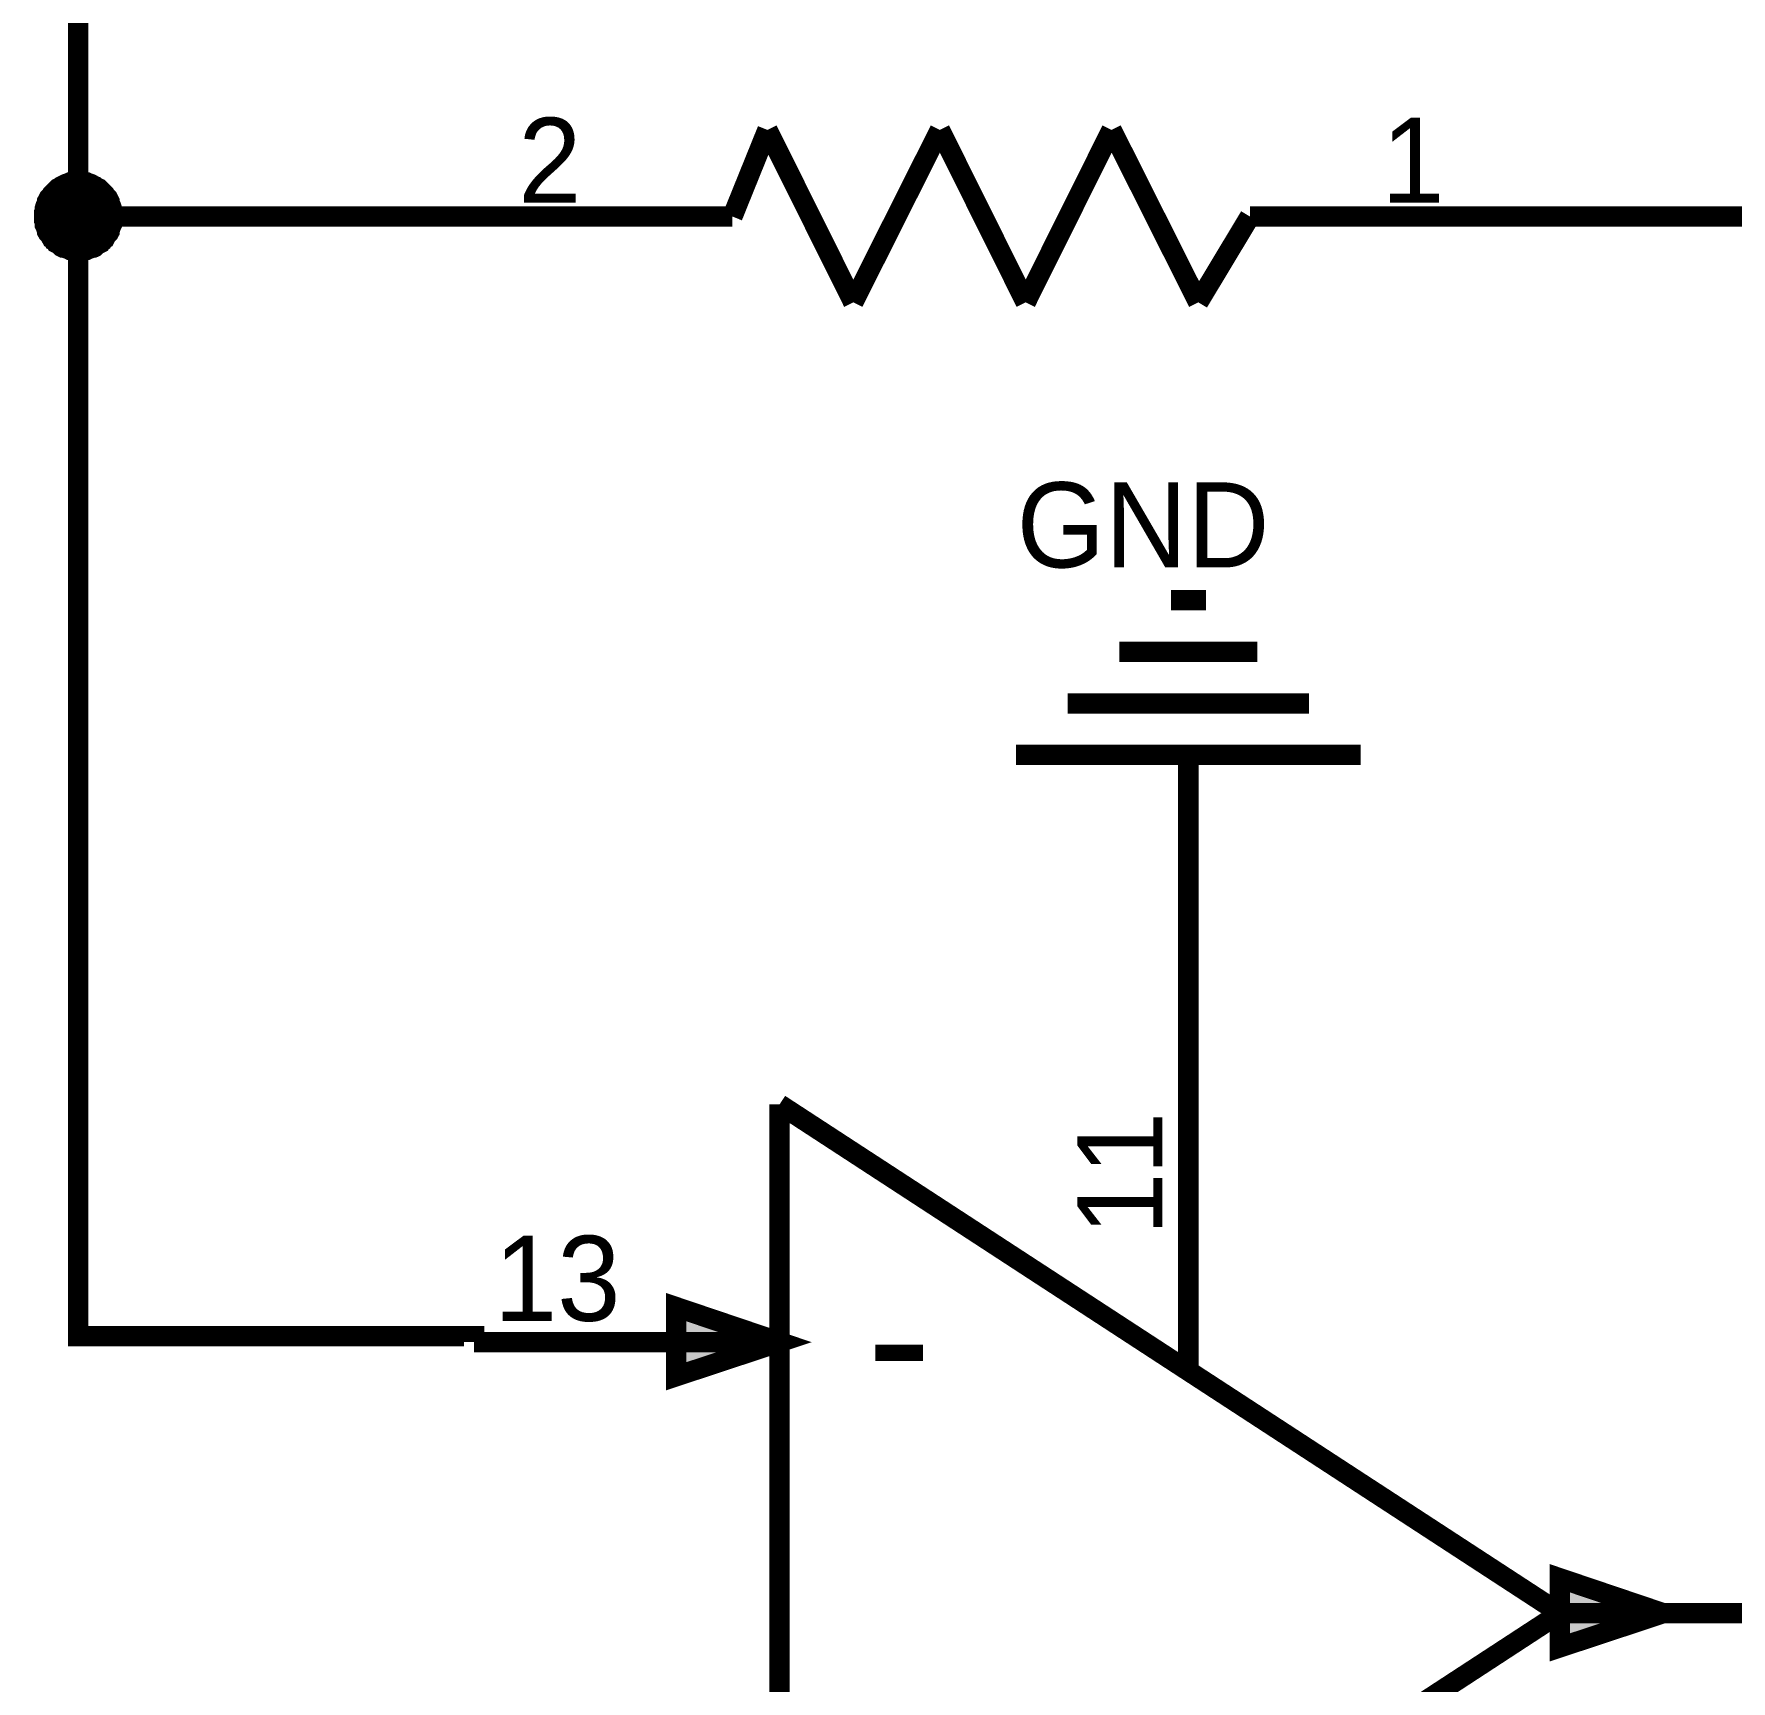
# Model space of a CAD drawing. Header units: millimetres. Extents: x 0 to 800, y 0 to 567.
# Drawn here: x 213.99 to 239, y 421.88 to 446.17 of the extents above; entities that cross this region are included whole.
import ezdxf

# ---------------------------------------------------------------- set-up
doc = ezdxf.new("R2010")
doc.units = ezdxf.units.MM
doc.layers.add('Sheet', color=255, linetype='Continuous')

msp = doc.modelspace()

# ---------------------------------------------------------------- linework, layer by layer
at = {"layer": 'Sheet'}
for points, const_width in [([(220.475, 426.876), (220.475, 426.965), (214.64, 426.965), (214.64, 443.473), (214.64, 494.71)], 0.3), ([(224.799, 444.75), (224.283, 443.473)], 0.3), ([(226.064, 442.208), (224.799, 444.75)], 0.3), ([(227.341, 444.75), (226.064, 442.208)], 0.3), ([(228.606, 442.208), (227.341, 444.75)], 0.3), ([(229.872, 444.75), (228.606, 442.208)], 0.3), ([(231.149, 442.208), (229.872, 444.75)], 0.3), ([(214.137, 443.473), (214.137, 443.496), (214.137, 443.529), (214.148, 443.552), (214.148, 443.574), (214.148, 443.596), (214.159, 443.63), (214.17, 443.652), (214.181, 443.675), (214.181, 443.697), (214.193, 443.72), (214.204, 443.742), (214.226, 443.764), (214.237, 443.776), (214.249, 443.798), (214.271, 443.82), (214.282, 443.832), (214.305, 443.854), (214.316, 443.865), (214.338, 443.888), (214.36, 443.899), (214.383, 443.91), (214.394, 443.921), (214.416, 443.932), (214.439, 443.944), (214.461, 443.955), (214.495, 443.966), (214.517, 443.977), (214.54, 443.977), (214.562, 443.977), (214.584, 443.988), (214.618, 443.988), (214.64, 443.988)], 0.3), ([(214.137, 443.473), (214.137, 443.496), (214.137, 443.529), (214.148, 443.552), (214.148, 443.574), (214.148, 443.596), (214.159, 443.63), (214.17, 443.652), (214.181, 443.675), (214.181, 443.697), (214.193, 443.72), (214.204, 443.742), (214.226, 443.764), (214.237, 443.776), (214.249, 443.798), (214.271, 443.82), (214.282, 443.832), (214.305, 443.854), (214.316, 443.865), (214.338, 443.888), (214.36, 443.899), (214.383, 443.91), (214.394, 443.921), (214.416, 443.932), (214.439, 443.944), (214.461, 443.955), (214.495, 443.966), (214.517, 443.977), (214.54, 443.977), (214.562, 443.977), (214.584, 443.988), (214.618, 443.988), (214.64, 443.988)], 0.3), ([(214.137, 443.473), (214.137, 443.496), (214.137, 443.529), (214.148, 443.552), (214.148, 443.574), (214.148, 443.596), (214.159, 443.63), (214.17, 443.652), (214.181, 443.675), (214.181, 443.697), (214.193, 443.72), (214.204, 443.742), (214.226, 443.764), (214.237, 443.776), (214.249, 443.798), (214.271, 443.82), (214.282, 443.832), (214.305, 443.854), (214.316, 443.865), (214.338, 443.888), (214.36, 443.899), (214.383, 443.91), (214.394, 443.921), (214.416, 443.932), (214.439, 443.944), (214.461, 443.955), (214.495, 443.966), (214.517, 443.977), (214.54, 443.977), (214.562, 443.977), (214.584, 443.988), (214.618, 443.988), (214.64, 443.988)], 0.3), ([(214.137, 443.473), (214.137, 443.496), (214.137, 443.529), (214.148, 443.552), (214.148, 443.574), (214.148, 443.596), (214.159, 443.63), (214.17, 443.652), (214.181, 443.675), (214.181, 443.697), (214.193, 443.72), (214.204, 443.742), (214.226, 443.764), (214.237, 443.776), (214.249, 443.798), (214.271, 443.82), (214.282, 443.832), (214.305, 443.854), (214.316, 443.865), (214.338, 443.888), (214.36, 443.899), (214.383, 443.91), (214.394, 443.921), (214.416, 443.932), (214.439, 443.944), (214.461, 443.955), (214.495, 443.966), (214.517, 443.977), (214.54, 443.977), (214.562, 443.977), (214.584, 443.988), (214.618, 443.988), (214.64, 443.988)], 0.3), ([(214.64, 443.988), (214.64, 443.988)], 0.3), ([(214.64, 443.988), (214.663, 443.988), (214.696, 443.988), (214.719, 443.977), (214.741, 443.977), (214.764, 443.977), (214.786, 443.966), (214.82, 443.955), (214.842, 443.944), (214.864, 443.932), (214.887, 443.921), (214.898, 443.91), (214.92, 443.899), (214.943, 443.888), (214.965, 443.865), (214.976, 443.854), (214.999, 443.832), (215.01, 443.82), (215.032, 443.798), (215.044, 443.776), (215.055, 443.764), (215.077, 443.742), (215.088, 443.72), (215.1, 443.697), (215.1, 443.675), (215.111, 443.652), (215.122, 443.63), (215.133, 443.596), (215.133, 443.574), (215.133, 443.552), (215.144, 443.529), (215.144, 443.496), (215.144, 443.473)], 0.3), ([(214.64, 443.988), (214.64, 443.988)], 0.3), ([(214.64, 443.988), (214.663, 443.988), (214.696, 443.988), (214.719, 443.977), (214.741, 443.977), (214.764, 443.977), (214.786, 443.966), (214.82, 443.955), (214.842, 443.944), (214.864, 443.932), (214.887, 443.921), (214.898, 443.91), (214.92, 443.899), (214.943, 443.888), (214.965, 443.865), (214.976, 443.854), (214.999, 443.832), (215.01, 443.82), (215.032, 443.798), (215.044, 443.776), (215.055, 443.764), (215.077, 443.742), (215.088, 443.72), (215.1, 443.697), (215.1, 443.675), (215.111, 443.652), (215.122, 443.63), (215.133, 443.596), (215.133, 443.574), (215.133, 443.552), (215.144, 443.529), (215.144, 443.496), (215.144, 443.473)], 0.3), ([(214.64, 443.988), (214.64, 443.988)], 0.3), ([(214.64, 443.988), (214.663, 443.988), (214.696, 443.988), (214.719, 443.977), (214.741, 443.977), (214.764, 443.977), (214.786, 443.966), (214.82, 443.955), (214.842, 443.944), (214.864, 443.932), (214.887, 443.921), (214.898, 443.91), (214.92, 443.899), (214.943, 443.888), (214.965, 443.865), (214.976, 443.854), (214.999, 443.832), (215.01, 443.82), (215.032, 443.798), (215.044, 443.776), (215.055, 443.764), (215.077, 443.742), (215.088, 443.72), (215.1, 443.697), (215.1, 443.675), (215.111, 443.652), (215.122, 443.63), (215.133, 443.596), (215.133, 443.574), (215.133, 443.552), (215.144, 443.529), (215.144, 443.496), (215.144, 443.473)], 0.3), ([(214.64, 443.988), (214.64, 443.988)], 0.3), ([(214.64, 443.988), (214.663, 443.988), (214.696, 443.988), (214.719, 443.977), (214.741, 443.977), (214.764, 443.977), (214.786, 443.966), (214.82, 443.955), (214.842, 443.944), (214.864, 443.932), (214.887, 443.921), (214.898, 443.91), (214.92, 443.899), (214.943, 443.888), (214.965, 443.865), (214.976, 443.854), (214.999, 443.832), (215.01, 443.82), (215.032, 443.798), (215.044, 443.776), (215.055, 443.764), (215.077, 443.742), (215.088, 443.72), (215.1, 443.697), (215.1, 443.675), (215.111, 443.652), (215.122, 443.63), (215.133, 443.596), (215.133, 443.574), (215.133, 443.552), (215.144, 443.529), (215.144, 443.496), (215.144, 443.473)], 0.3), ([(214.137, 443.473), (214.137, 443.496), (214.137, 443.529), (214.148, 443.552), (214.148, 443.574), (214.148, 443.596), (214.159, 443.63), (214.17, 443.652), (214.181, 443.675), (214.181, 443.697), (214.193, 443.72), (214.204, 443.742), (214.226, 443.764), (214.237, 443.776), (214.249, 443.798), (214.271, 443.82), (214.282, 443.832), (214.305, 443.854), (214.316, 443.865), (214.338, 443.888), (214.36, 443.899), (214.383, 443.91), (214.394, 443.921), (214.416, 443.932), (214.439, 443.944), (214.461, 443.955), (214.495, 443.966), (214.517, 443.977), (214.54, 443.977), (214.562, 443.977), (214.584, 443.988), (214.618, 443.988), (214.64, 443.988)], 0.0991), ([(214.137, 443.473), (214.137, 443.496), (214.137, 443.529), (214.148, 443.552), (214.148, 443.574), (214.148, 443.596), (214.159, 443.63), (214.17, 443.652), (214.181, 443.675), (214.181, 443.697), (214.193, 443.72), (214.204, 443.742), (214.226, 443.764), (214.237, 443.776), (214.249, 443.798), (214.271, 443.82), (214.282, 443.832), (214.305, 443.854), (214.316, 443.865), (214.338, 443.888), (214.36, 443.899), (214.383, 443.91), (214.394, 443.921), (214.416, 443.932), (214.439, 443.944), (214.461, 443.955), (214.495, 443.966), (214.517, 443.977), (214.54, 443.977), (214.562, 443.977), (214.584, 443.988), (214.618, 443.988), (214.64, 443.988)], 0.0991), ([(214.137, 443.473), (214.137, 443.496), (214.137, 443.529), (214.148, 443.552), (214.148, 443.574), (214.148, 443.596), (214.159, 443.63), (214.17, 443.652), (214.181, 443.675), (214.181, 443.697), (214.193, 443.72), (214.204, 443.742), (214.226, 443.764), (214.237, 443.776), (214.249, 443.798), (214.271, 443.82), (214.282, 443.832), (214.305, 443.854), (214.316, 443.865), (214.338, 443.888), (214.36, 443.899), (214.383, 443.91), (214.394, 443.921), (214.416, 443.932), (214.439, 443.944), (214.461, 443.955), (214.495, 443.966), (214.517, 443.977), (214.54, 443.977), (214.562, 443.977), (214.584, 443.988), (214.618, 443.988), (214.64, 443.988)], 0.0991), ([(214.137, 443.473), (214.137, 443.496), (214.137, 443.529), (214.148, 443.552), (214.148, 443.574), (214.148, 443.596), (214.159, 443.63), (214.17, 443.652), (214.181, 443.675), (214.181, 443.697), (214.193, 443.72), (214.204, 443.742), (214.226, 443.764), (214.237, 443.776), (214.249, 443.798), (214.271, 443.82), (214.282, 443.832), (214.305, 443.854), (214.316, 443.865), (214.338, 443.888), (214.36, 443.899), (214.383, 443.91), (214.394, 443.921), (214.416, 443.932), (214.439, 443.944), (214.461, 443.955), (214.495, 443.966), (214.517, 443.977), (214.54, 443.977), (214.562, 443.977), (214.584, 443.988), (214.618, 443.988), (214.64, 443.988)], 0.0991), ([(214.64, 443.988), (214.64, 443.988)], 0.0991), ([(214.64, 443.988), (214.663, 443.988), (214.696, 443.988), (214.719, 443.977), (214.741, 443.977), (214.764, 443.977), (214.786, 443.966), (214.82, 443.955), (214.842, 443.944), (214.864, 443.932), (214.887, 443.921), (214.898, 443.91), (214.92, 443.899), (214.943, 443.888), (214.965, 443.865), (214.976, 443.854), (214.999, 443.832), (215.01, 443.82), (215.032, 443.798), (215.044, 443.776), (215.055, 443.764), (215.077, 443.742), (215.088, 443.72), (215.1, 443.697), (215.1, 443.675), (215.111, 443.652), (215.122, 443.63), (215.133, 443.596), (215.133, 443.574), (215.133, 443.552), (215.144, 443.529), (215.144, 443.496), (215.144, 443.473)], 0.0991), ([(214.64, 443.988), (214.64, 443.988)], 0.0991), ([(214.64, 443.988), (214.663, 443.988), (214.696, 443.988), (214.719, 443.977), (214.741, 443.977), (214.764, 443.977), (214.786, 443.966), (214.82, 443.955), (214.842, 443.944), (214.864, 443.932), (214.887, 443.921), (214.898, 443.91), (214.92, 443.899), (214.943, 443.888), (214.965, 443.865), (214.976, 443.854), (214.999, 443.832), (215.01, 443.82), (215.032, 443.798), (215.044, 443.776), (215.055, 443.764), (215.077, 443.742), (215.088, 443.72), (215.1, 443.697), (215.1, 443.675), (215.111, 443.652), (215.122, 443.63), (215.133, 443.596), (215.133, 443.574), (215.133, 443.552), (215.144, 443.529), (215.144, 443.496), (215.144, 443.473)], 0.0991), ([(214.64, 443.988), (214.64, 443.988)], 0.0991), ([(214.64, 443.988), (214.663, 443.988), (214.696, 443.988), (214.719, 443.977), (214.741, 443.977), (214.764, 443.977), (214.786, 443.966), (214.82, 443.955), (214.842, 443.944), (214.864, 443.932), (214.887, 443.921), (214.898, 443.91), (214.92, 443.899), (214.943, 443.888), (214.965, 443.865), (214.976, 443.854), (214.999, 443.832), (215.01, 443.82), (215.032, 443.798), (215.044, 443.776), (215.055, 443.764), (215.077, 443.742), (215.088, 443.72), (215.1, 443.697), (215.1, 443.675), (215.111, 443.652), (215.122, 443.63), (215.133, 443.596), (215.133, 443.574), (215.133, 443.552), (215.144, 443.529), (215.144, 443.496), (215.144, 443.473)], 0.0991), ([(214.64, 443.988), (214.64, 443.988)], 0.0991), ([(214.64, 443.988), (214.663, 443.988), (214.696, 443.988), (214.719, 443.977), (214.741, 443.977), (214.764, 443.977), (214.786, 443.966), (214.82, 443.955), (214.842, 443.944), (214.864, 443.932), (214.887, 443.921), (214.898, 443.91), (214.92, 443.899), (214.943, 443.888), (214.965, 443.865), (214.976, 443.854), (214.999, 443.832), (215.01, 443.82), (215.032, 443.798), (215.044, 443.776), (215.055, 443.764), (215.077, 443.742), (215.088, 443.72), (215.1, 443.697), (215.1, 443.675), (215.111, 443.652), (215.122, 443.63), (215.133, 443.596), (215.133, 443.574), (215.133, 443.552), (215.144, 443.529), (215.144, 443.496), (215.144, 443.473)], 0.0991), ([(214.64, 442.969), (214.618, 442.969), (214.584, 442.969), (214.562, 442.98), (214.54, 442.98), (214.517, 442.98), (214.495, 442.992), (214.461, 443.003), (214.439, 443.014), (214.416, 443.014), (214.394, 443.025), (214.383, 443.036), (214.36, 443.059), (214.338, 443.07), (214.316, 443.081), (214.305, 443.104), (214.282, 443.115), (214.271, 443.137), (214.249, 443.148), (214.237, 443.171), (214.226, 443.193), (214.204, 443.216), (214.193, 443.227), (214.181, 443.249), (214.181, 443.272), (214.17, 443.294), (214.159, 443.328), (214.148, 443.35), (214.148, 443.372), (214.148, 443.395), (214.137, 443.417), (214.137, 443.451), (214.137, 443.473)], 0.3), ([(214.137, 443.473), (214.137, 443.473)], 0.3), ([(214.64, 442.969), (214.618, 442.969), (214.584, 442.969), (214.562, 442.98), (214.54, 442.98), (214.517, 442.98), (214.495, 442.992), (214.461, 443.003), (214.439, 443.014), (214.416, 443.014), (214.394, 443.025), (214.383, 443.036), (214.36, 443.059), (214.338, 443.07), (214.316, 443.081), (214.305, 443.104), (214.282, 443.115), (214.271, 443.137), (214.249, 443.148), (214.237, 443.171), (214.226, 443.193), (214.204, 443.216), (214.193, 443.227), (214.181, 443.249), (214.181, 443.272), (214.17, 443.294), (214.159, 443.328), (214.148, 443.35), (214.148, 443.372), (214.148, 443.395), (214.137, 443.417), (214.137, 443.451), (214.137, 443.473)], 0.3), ([(214.137, 443.473), (214.137, 443.473)], 0.3), ([(214.64, 442.969), (214.618, 442.969), (214.584, 442.969), (214.562, 442.98), (214.54, 442.98), (214.517, 442.98), (214.495, 442.992), (214.461, 443.003), (214.439, 443.014), (214.416, 443.014), (214.394, 443.025), (214.383, 443.036), (214.36, 443.059), (214.338, 443.07), (214.316, 443.081), (214.305, 443.104), (214.282, 443.115), (214.271, 443.137), (214.249, 443.148), (214.237, 443.171), (214.226, 443.193), (214.204, 443.216), (214.193, 443.227), (214.181, 443.249), (214.181, 443.272), (214.17, 443.294), (214.159, 443.328), (214.148, 443.35), (214.148, 443.372), (214.148, 443.395), (214.137, 443.417), (214.137, 443.451), (214.137, 443.473)], 0.3), ([(214.137, 443.473), (214.137, 443.473)], 0.3), ([(214.64, 442.969), (214.618, 442.969), (214.584, 442.969), (214.562, 442.98), (214.54, 442.98), (214.517, 442.98), (214.495, 442.992), (214.461, 443.003), (214.439, 443.014), (214.416, 443.014), (214.394, 443.025), (214.383, 443.036), (214.36, 443.059), (214.338, 443.07), (214.316, 443.081), (214.305, 443.104), (214.282, 443.115), (214.271, 443.137), (214.249, 443.148), (214.237, 443.171), (214.226, 443.193), (214.204, 443.216), (214.193, 443.227), (214.181, 443.249), (214.181, 443.272), (214.17, 443.294), (214.159, 443.328), (214.148, 443.35), (214.148, 443.372), (214.148, 443.395), (214.137, 443.417), (214.137, 443.451), (214.137, 443.473)], 0.3), ([(214.137, 443.473), (214.137, 443.473)], 0.3), ([(219.21, 443.473), (214.64, 443.473)], 0.3), ([(215.144, 443.473), (215.144, 443.451), (215.144, 443.417), (215.133, 443.395), (215.133, 443.372), (215.133, 443.35), (215.122, 443.328), (215.111, 443.294), (215.1, 443.272), (215.1, 443.249), (215.088, 443.227), (215.077, 443.216), (215.055, 443.193), (215.044, 443.171), (215.032, 443.148), (215.01, 443.137), (214.999, 443.115), (214.976, 443.104), (214.965, 443.081), (214.943, 443.07), (214.92, 443.059), (214.898, 443.036), (214.887, 443.025), (214.864, 443.014), (214.842, 443.014), (214.82, 443.003), (214.786, 442.992), (214.764, 442.98), (214.741, 442.98), (214.719, 442.98), (214.696, 442.969), (214.663, 442.969), (214.64, 442.969)], 0.3), ([(215.144, 443.473), (215.144, 443.451), (215.144, 443.417), (215.133, 443.395), (215.133, 443.372), (215.133, 443.35), (215.122, 443.328), (215.111, 443.294), (215.1, 443.272), (215.1, 443.249), (215.088, 443.227), (215.077, 443.216), (215.055, 443.193), (215.044, 443.171), (215.032, 443.148), (215.01, 443.137), (214.999, 443.115), (214.976, 443.104), (214.965, 443.081), (214.943, 443.07), (214.92, 443.059), (214.898, 443.036), (214.887, 443.025), (214.864, 443.014), (214.842, 443.014), (214.82, 443.003), (214.786, 442.992), (214.764, 442.98), (214.741, 442.98), (214.719, 442.98), (214.696, 442.969), (214.663, 442.969), (214.64, 442.969)], 0.3), ([(215.144, 443.473), (215.144, 443.451), (215.144, 443.417), (215.133, 443.395), (215.133, 443.372), (215.133, 443.35), (215.122, 443.328), (215.111, 443.294), (215.1, 443.272), (215.1, 443.249), (215.088, 443.227), (215.077, 443.216), (215.055, 443.193), (215.044, 443.171), (215.032, 443.148), (215.01, 443.137), (214.999, 443.115), (214.976, 443.104), (214.965, 443.081), (214.943, 443.07), (214.92, 443.059), (214.898, 443.036), (214.887, 443.025), (214.864, 443.014), (214.842, 443.014), (214.82, 443.003), (214.786, 442.992), (214.764, 442.98), (214.741, 442.98), (214.719, 442.98), (214.696, 442.969), (214.663, 442.969), (214.64, 442.969)], 0.3), ([(215.144, 443.473), (215.144, 443.451), (215.144, 443.417), (215.133, 443.395), (215.133, 443.372), (215.133, 443.35), (215.122, 443.328), (215.111, 443.294), (215.1, 443.272), (215.1, 443.249), (215.088, 443.227), (215.077, 443.216), (215.055, 443.193), (215.044, 443.171), (215.032, 443.148), (215.01, 443.137), (214.999, 443.115), (214.976, 443.104), (214.965, 443.081), (214.943, 443.07), (214.92, 443.059), (214.898, 443.036), (214.887, 443.025), (214.864, 443.014), (214.842, 443.014), (214.82, 443.003), (214.786, 442.992), (214.764, 442.98), (214.741, 442.98), (214.719, 442.98), (214.696, 442.969), (214.663, 442.969), (214.64, 442.969)], 0.3), ([(215.144, 443.473), (215.144, 443.473), (215.144, 443.473), (215.144, 443.473), (215.144, 443.473), (215.144, 443.473), (215.144, 443.473), (215.144, 443.473), (215.144, 443.473), (215.144, 443.473), (215.144, 443.473), (215.144, 443.473), (215.144, 443.473), (215.144, 443.473), (215.144, 443.473), (215.144, 443.473), (215.144, 443.473), (215.144, 443.473), (215.144, 443.473), (215.144, 443.473), (215.144, 443.473), (215.144, 443.473), (215.144, 443.473), (215.144, 443.473), (215.144, 443.473), (215.144, 443.473), (215.144, 443.473), (215.144, 443.473), (215.144, 443.473), (215.144, 443.473), (215.144, 443.473), (215.144, 443.473), (215.144, 443.473)], 0.3), ([(215.144, 443.473), (215.144, 443.473)], 0.3), ([(215.144, 443.473), (215.144, 443.473), (215.144, 443.473), (215.144, 443.473), (215.144, 443.473), (215.144, 443.473), (215.144, 443.473), (215.144, 443.473), (215.144, 443.473), (215.144, 443.473), (215.144, 443.473), (215.144, 443.473), (215.144, 443.473), (215.144, 443.473), (215.144, 443.473), (215.144, 443.473), (215.144, 443.473), (215.144, 443.473), (215.144, 443.473), (215.144, 443.473), (215.144, 443.473), (215.144, 443.473), (215.144, 443.473), (215.144, 443.473), (215.144, 443.473), (215.144, 443.473), (215.144, 443.473), (215.144, 443.473), (215.144, 443.473), (215.144, 443.473), (215.144, 443.473), (215.144, 443.473), (215.144, 443.473)], 0.3), ([(215.144, 443.473), (215.144, 443.473)], 0.3), ([(215.144, 443.473), (215.144, 443.473), (215.144, 443.473), (215.144, 443.473), (215.144, 443.473), (215.144, 443.473), (215.144, 443.473), (215.144, 443.473), (215.144, 443.473), (215.144, 443.473), (215.144, 443.473), (215.144, 443.473), (215.144, 443.473), (215.144, 443.473), (215.144, 443.473), (215.144, 443.473), (215.144, 443.473), (215.144, 443.473), (215.144, 443.473), (215.144, 443.473), (215.144, 443.473), (215.144, 443.473), (215.144, 443.473), (215.144, 443.473), (215.144, 443.473), (215.144, 443.473), (215.144, 443.473), (215.144, 443.473), (215.144, 443.473), (215.144, 443.473), (215.144, 443.473), (215.144, 443.473), (215.144, 443.473)], 0.3), ([(215.144, 443.473), (215.144, 443.473)], 0.3), ([(215.144, 443.473), (215.144, 443.473), (215.144, 443.473), (215.144, 443.473), (215.144, 443.473), (215.144, 443.473), (215.144, 443.473), (215.144, 443.473), (215.144, 443.473), (215.144, 443.473), (215.144, 443.473), (215.144, 443.473), (215.144, 443.473), (215.144, 443.473), (215.144, 443.473), (215.144, 443.473), (215.144, 443.473), (215.144, 443.473), (215.144, 443.473), (215.144, 443.473), (215.144, 443.473), (215.144, 443.473), (215.144, 443.473), (215.144, 443.473), (215.144, 443.473), (215.144, 443.473), (215.144, 443.473), (215.144, 443.473), (215.144, 443.473), (215.144, 443.473), (215.144, 443.473), (215.144, 443.473), (215.144, 443.473)], 0.3), ([(215.144, 443.473), (215.144, 443.473)], 0.3), ([(224.283, 443.473), (219.21, 443.473)], 0.3), ([(224.283, 443.473), (223.522, 443.473)], 0.3), ([(231.91, 443.473), (231.149, 442.208)], 0.3), ([(231.91, 443.473), (236.984, 443.473)], 0.3), ([(231.91, 443.473), (232.672, 443.473)], 0.3), ([(236.984, 443.473), (246.503, 443.473), (246.503, 422.9), (246.503, 422.878)], 0.3), ([(214.64, 442.969), (214.618, 442.969), (214.584, 442.969), (214.562, 442.98), (214.54, 442.98), (214.517, 442.98), (214.495, 442.992), (214.461, 443.003), (214.439, 443.014), (214.416, 443.014), (214.394, 443.025), (214.383, 443.036), (214.36, 443.059), (214.338, 443.07), (214.316, 443.081), (214.305, 443.104), (214.282, 443.115), (214.271, 443.137), (214.249, 443.148), (214.237, 443.171), (214.226, 443.193), (214.204, 443.216), (214.193, 443.227), (214.181, 443.249), (214.181, 443.272), (214.17, 443.294), (214.159, 443.328), (214.148, 443.35), (214.148, 443.372), (214.148, 443.395), (214.137, 443.417), (214.137, 443.451), (214.137, 443.473)], 0.0991), ([(214.137, 443.473), (214.137, 443.473)], 0.0991), ([(214.64, 442.969), (214.618, 442.969), (214.584, 442.969), (214.562, 442.98), (214.54, 442.98), (214.517, 442.98), (214.495, 442.992), (214.461, 443.003), (214.439, 443.014), (214.416, 443.014), (214.394, 443.025), (214.383, 443.036), (214.36, 443.059), (214.338, 443.07), (214.316, 443.081), (214.305, 443.104), (214.282, 443.115), (214.271, 443.137), (214.249, 443.148), (214.237, 443.171), (214.226, 443.193), (214.204, 443.216), (214.193, 443.227), (214.181, 443.249), (214.181, 443.272), (214.17, 443.294), (214.159, 443.328), (214.148, 443.35), (214.148, 443.372), (214.148, 443.395), (214.137, 443.417), (214.137, 443.451), (214.137, 443.473)], 0.0991), ([(214.137, 443.473), (214.137, 443.473)], 0.0991), ([(214.64, 442.969), (214.618, 442.969), (214.584, 442.969), (214.562, 442.98), (214.54, 442.98), (214.517, 442.98), (214.495, 442.992), (214.461, 443.003), (214.439, 443.014), (214.416, 443.014), (214.394, 443.025), (214.383, 443.036), (214.36, 443.059), (214.338, 443.07), (214.316, 443.081), (214.305, 443.104), (214.282, 443.115), (214.271, 443.137), (214.249, 443.148), (214.237, 443.171), (214.226, 443.193), (214.204, 443.216), (214.193, 443.227), (214.181, 443.249), (214.181, 443.272), (214.17, 443.294), (214.159, 443.328), (214.148, 443.35), (214.148, 443.372), (214.148, 443.395), (214.137, 443.417), (214.137, 443.451), (214.137, 443.473)], 0.0991), ([(214.137, 443.473), (214.137, 443.473)], 0.0991), ([(214.64, 442.969), (214.618, 442.969), (214.584, 442.969), (214.562, 442.98), (214.54, 442.98), (214.517, 442.98), (214.495, 442.992), (214.461, 443.003), (214.439, 443.014), (214.416, 443.014), (214.394, 443.025), (214.383, 443.036), (214.36, 443.059), (214.338, 443.07), (214.316, 443.081), (214.305, 443.104), (214.282, 443.115), (214.271, 443.137), (214.249, 443.148), (214.237, 443.171), (214.226, 443.193), (214.204, 443.216), (214.193, 443.227), (214.181, 443.249), (214.181, 443.272), (214.17, 443.294), (214.159, 443.328), (214.148, 443.35), (214.148, 443.372), (214.148, 443.395), (214.137, 443.417), (214.137, 443.451), (214.137, 443.473)], 0.0991), ([(214.137, 443.473), (214.137, 443.473)], 0.0991), ([(215.144, 443.473), (215.144, 443.451), (215.144, 443.417), (215.133, 443.395), (215.133, 443.372), (215.133, 443.35), (215.122, 443.328), (215.111, 443.294), (215.1, 443.272), (215.1, 443.249), (215.088, 443.227), (215.077, 443.216), (215.055, 443.193), (215.044, 443.171), (215.032, 443.148), (215.01, 443.137), (214.999, 443.115), (214.976, 443.104), (214.965, 443.081), (214.943, 443.07), (214.92, 443.059), (214.898, 443.036), (214.887, 443.025), (214.864, 443.014), (214.842, 443.014), (214.82, 443.003), (214.786, 442.992), (214.764, 442.98), (214.741, 442.98), (214.719, 442.98), (214.696, 442.969), (214.663, 442.969), (214.64, 442.969)], 0.0991), ([(215.144, 443.473), (215.144, 443.451), (215.144, 443.417), (215.133, 443.395), (215.133, 443.372), (215.133, 443.35), (215.122, 443.328), (215.111, 443.294), (215.1, 443.272), (215.1, 443.249), (215.088, 443.227), (215.077, 443.216), (215.055, 443.193), (215.044, 443.171), (215.032, 443.148), (215.01, 443.137), (214.999, 443.115), (214.976, 443.104), (214.965, 443.081), (214.943, 443.07), (214.92, 443.059), (214.898, 443.036), (214.887, 443.025), (214.864, 443.014), (214.842, 443.014), (214.82, 443.003), (214.786, 442.992), (214.764, 442.98), (214.741, 442.98), (214.719, 442.98), (214.696, 442.969), (214.663, 442.969), (214.64, 442.969)], 0.0991), ([(215.144, 443.473), (215.144, 443.451), (215.144, 443.417), (215.133, 443.395), (215.133, 443.372), (215.133, 443.35), (215.122, 443.328), (215.111, 443.294), (215.1, 443.272), (215.1, 443.249), (215.088, 443.227), (215.077, 443.216), (215.055, 443.193), (215.044, 443.171), (215.032, 443.148), (215.01, 443.137), (214.999, 443.115), (214.976, 443.104), (214.965, 443.081), (214.943, 443.07), (214.92, 443.059), (214.898, 443.036), (214.887, 443.025), (214.864, 443.014), (214.842, 443.014), (214.82, 443.003), (214.786, 442.992), (214.764, 442.98), (214.741, 442.98), (214.719, 442.98), (214.696, 442.969), (214.663, 442.969), (214.64, 442.969)], 0.0991), ([(215.144, 443.473), (215.144, 443.451), (215.144, 443.417), (215.133, 443.395), (215.133, 443.372), (215.133, 443.35), (215.122, 443.328), (215.111, 443.294), (215.1, 443.272), (215.1, 443.249), (215.088, 443.227), (215.077, 443.216), (215.055, 443.193), (215.044, 443.171), (215.032, 443.148), (215.01, 443.137), (214.999, 443.115), (214.976, 443.104), (214.965, 443.081), (214.943, 443.07), (214.92, 443.059), (214.898, 443.036), (214.887, 443.025), (214.864, 443.014), (214.842, 443.014), (214.82, 443.003), (214.786, 442.992), (214.764, 442.98), (214.741, 442.98), (214.719, 442.98), (214.696, 442.969), (214.663, 442.969), (214.64, 442.969)], 0.0991), ([(215.144, 443.473), (215.144, 443.473), (215.144, 443.473), (215.144, 443.473), (215.144, 443.473), (215.144, 443.473), (215.144, 443.473), (215.144, 443.473), (215.144, 443.473), (215.144, 443.473), (215.144, 443.473), (215.144, 443.473), (215.144, 443.473), (215.144, 443.473), (215.144, 443.473), (215.144, 443.473), (215.144, 443.473), (215.144, 443.473), (215.144, 443.473), (215.144, 443.473), (215.144, 443.473), (215.144, 443.473), (215.144, 443.473), (215.144, 443.473), (215.144, 443.473), (215.144, 443.473), (215.144, 443.473), (215.144, 443.473), (215.144, 443.473), (215.144, 443.473), (215.144, 443.473), (215.144, 443.473), (215.144, 443.473)], 0.0991), ([(215.144, 443.473), (215.144, 443.473)], 0.0991), ([(215.144, 443.473), (215.144, 443.473), (215.144, 443.473), (215.144, 443.473), (215.144, 443.473), (215.144, 443.473), (215.144, 443.473), (215.144, 443.473), (215.144, 443.473), (215.144, 443.473), (215.144, 443.473), (215.144, 443.473), (215.144, 443.473), (215.144, 443.473), (215.144, 443.473), (215.144, 443.473), (215.144, 443.473), (215.144, 443.473), (215.144, 443.473), (215.144, 443.473), (215.144, 443.473), (215.144, 443.473), (215.144, 443.473), (215.144, 443.473), (215.144, 443.473), (215.144, 443.473), (215.144, 443.473), (215.144, 443.473), (215.144, 443.473), (215.144, 443.473), (215.144, 443.473), (215.144, 443.473), (215.144, 443.473)], 0.0991), ([(215.144, 443.473), (215.144, 443.473)], 0.0991), ([(215.144, 443.473), (215.144, 443.473), (215.144, 443.473), (215.144, 443.473), (215.144, 443.473), (215.144, 443.473), (215.144, 443.473), (215.144, 443.473), (215.144, 443.473), (215.144, 443.473), (215.144, 443.473), (215.144, 443.473), (215.144, 443.473), (215.144, 443.473), (215.144, 443.473), (215.144, 443.473), (215.144, 443.473), (215.144, 443.473), (215.144, 443.473), (215.144, 443.473), (215.144, 443.473), (215.144, 443.473), (215.144, 443.473), (215.144, 443.473), (215.144, 443.473), (215.144, 443.473), (215.144, 443.473), (215.144, 443.473), (215.144, 443.473), (215.144, 443.473), (215.144, 443.473), (215.144, 443.473), (215.144, 443.473)], 0.0991), ([(215.144, 443.473), (215.144, 443.473)], 0.0991), ([(215.144, 443.473), (215.144, 443.473), (215.144, 443.473), (215.144, 443.473), (215.144, 443.473), (215.144, 443.473), (215.144, 443.473), (215.144, 443.473), (215.144, 443.473), (215.144, 443.473), (215.144, 443.473), (215.144, 443.473), (215.144, 443.473), (215.144, 443.473), (215.144, 443.473), (215.144, 443.473), (215.144, 443.473), (215.144, 443.473), (215.144, 443.473), (215.144, 443.473), (215.144, 443.473), (215.144, 443.473), (215.144, 443.473), (215.144, 443.473), (215.144, 443.473), (215.144, 443.473), (215.144, 443.473), (215.144, 443.473), (215.144, 443.473), (215.144, 443.473), (215.144, 443.473), (215.144, 443.473), (215.144, 443.473)], 0.0991), ([(215.144, 443.473), (215.144, 443.473)], 0.0991), ([(230.746, 437.817), (231.261, 437.817)], 0.3), ([(229.984, 437.056), (232.022, 437.056)], 0.3), ([(229.222, 436.294), (232.784, 436.294)], 0.3), ([(228.461, 435.533), (233.545, 435.533)], 0.3), ([(231.003, 432.991), (231.003, 435.533)], 0.3), ([(231.003, 430.986), (231.003, 432.991)], 0.3), ([(231.003, 426.495), (231.003, 430.986)], 0.3), ([(236.48, 422.878), (224.978, 430.381)], 0.3), ([(224.978, 430.381), (224.978, 415.385)], 0.3), ([(224.978, 426.876), (220.475, 426.876)], 0.3), ([(225.011, 415.385), (236.48, 422.878)], 0.3), ([(236.48, 422.878), (240.971, 422.878)], 0.3)]:
    msp.add_lwpolyline(points, dxfattribs=dict(at, const_width=const_width))
at = {"layer": 'Sheet', "const_width": 0.508}
msp.add_lwpolyline([(214.382, 443.484, 1), (214.89, 443.484, 1)], format="xyb", close=True, dxfattribs=at)
at = {"layer": 'Sheet'}
for points, const_width in [([(223.455, 427.391), (224.978, 426.876), (223.455, 426.372), (223.455, 427.391)], 0.3), ([(223.455, 427.391), (224.978, 426.876), (223.455, 426.372), (223.455, 427.391)], 0.0991), ([(238.003, 422.878), (236.48, 423.393), (236.48, 422.374), (238.003, 422.878)], 0.3), ([(238.003, 422.878), (236.48, 423.393), (236.48, 422.374), (238.003, 422.878)], 0.0991)]:
    msp.add_lwpolyline(points, close=True, dxfattribs=dict(at, const_width=const_width))
for points in [[(223.396, 426.312), (225.126, 426.889), (223.396, 427.466)], [(236.42, 422.312), (238.15, 422.889), (236.42, 423.466)]]:
    msp.add_solid(points, dxfattribs=at)

# ---------------------------------------------------------------- texts
for s, height, p in [('2', 1.254, (221.125, 443.675)), ('1', 1.254, (233.848, 443.675)), ('GND', 1.2543, (228.472, 438.299)), ('13', 1.2543, (220.767, 427.189))]:
    msp.add_text(s, height=height, dxfattribs=at).set_placement(p)
for s, height, rotation, p in [('1', 1.254, 90, (230.622, 429.34)), ('1', 1.254, 90, (230.622, 428.444)), ('-', 2.15, 180, (227.218, 427.548))]:
    msp.add_text(s, height=height, rotation=rotation, dxfattribs=at).set_placement(p)

doc.saveas('drawing.dxf')
